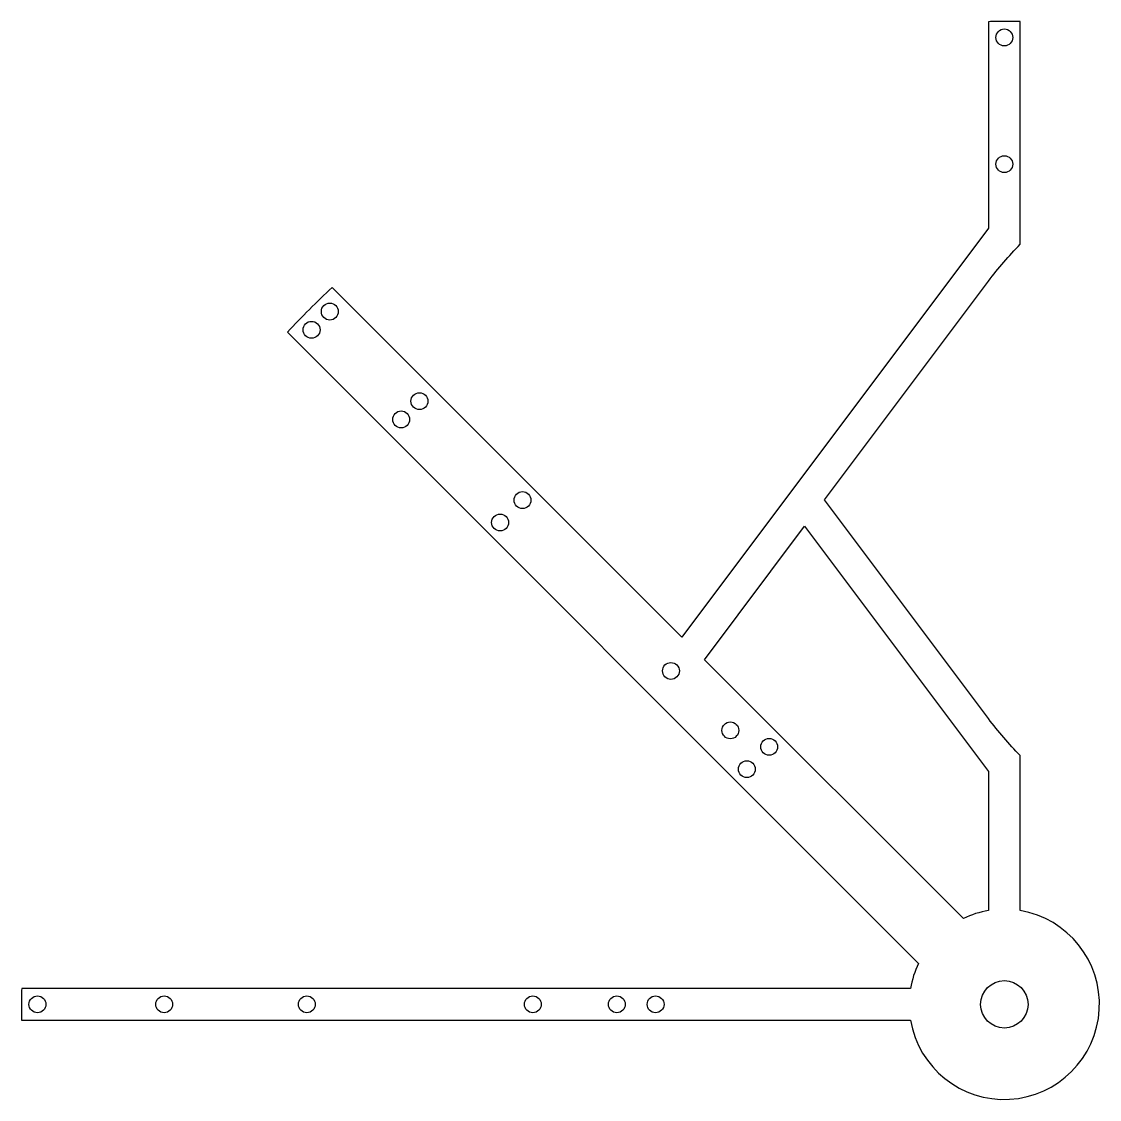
# Model space of a CAD drawing. Header units: inches. Extents: x -15.5 to 1.5, y -1.5 to 15.5.
import ezdxf

# ---------------------------------------------------------------- set-up
doc = ezdxf.new("R2010")
doc.units = ezdxf.units.IN
doc.header["$MEASUREMENT"] = 0

msp = doc.modelspace()

# ---------------------------------------------------------------- linework, layer by layer
for points in [[(-5.085, 5.792), (-10.601, 11.308, 0.016133), (-11.308, 10.601), (-1.354, 0.646, 0.069641), (-1.479, 0.25), (-15.498, 0.25, 0.004032), (-15.5, 0), (-15.5, -0.25), (-1.479, -0.25, 1.937711), (0.25, 1.479), (0.25, 3.924, -0.033379), (-0.25, 4.506), (-2.838, 7.956), (-0.25, 11.406, -0.033379), (0.25, 11.987), (0.25, 15.5), (0, 15.5, 0.004032), (-0.25, 15.498), (-0.25, 12.239)], [(-4.728, 5.435), (-3.15, 7.539), (-0.25, 3.672), (-0.25, 1.479, 0.069641), (-0.646, 1.354)]]:
    msp.add_lwpolyline(points, format="xyb", close=True)
for centre, radius in [((0, 15.25), 0.133), ((0, 13.25), 0.133), ((-10.639, 10.926), 0.133), ((-10.926, 10.639), 0.133), ((-9.225, 9.512), 0.133), ((-9.512, 9.225), 0.133), ((-7.599, 7.953), 0.133), ((-7.953, 7.599), 0.133), ((-5.258, 5.258), 0.133), ((-4.321, 4.321), 0.133), ((-3.708, 4.062), 0.133), ((-4.062, 3.708), 0.133), ((0, 0), 0.374), ((-15.25, 0), 0.133), ((-13.25, 0), 0.133), ((-11, 0), 0.133), ((-7.436, 0), 0.133), ((-6.111, 0), 0.133), ((-5.5, 0), 0.133)]:
    msp.add_circle(centre, radius)

doc.saveas('drawing.dxf')
